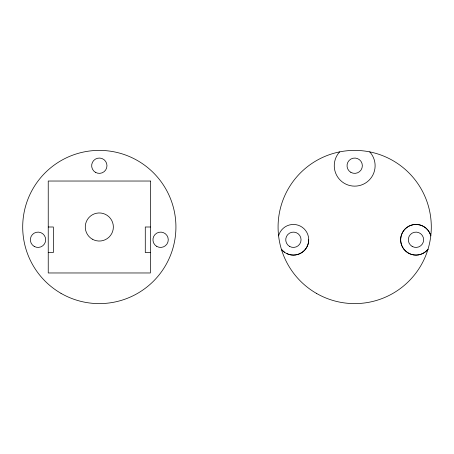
<?xml version="1.0" encoding="UTF-8"?>
<svg xmlns="http://www.w3.org/2000/svg" width="454" height="454" viewBox="0 0 454 454"><rect width="100%" height="100%" fill="white"/><g stroke="black" fill="none" stroke-linecap="round" stroke-linejoin="round"><path stroke-width="0.68" d="M48.237 227L53.345 227L53.345 252.537L48.237 252.537M150.387 227L145.28 227L145.28 252.537L150.387 252.537M369.721 151.874A20.43 20.43 0 0 1 368.932 180.357A20.43 20.43 0 0 1 340.443 180.357A20.43 20.43 0 0 1 339.654 151.874M278.586 235.842A15.322 15.322 0 0 1 300.378 226.132A15.322 15.322 0 0 1 305.247 249.484A15.322 15.322 0 0 1 281.389 249.286A15.322 15.322 0 0 0 284.664 252.362M308.72 239.769A15.322 15.322 0 0 1 286.973 253.678M150.387 181.032L48.237 181.032L48.237 272.968L150.387 272.968L150.387 181.032M61.006 293.346A76.612 76.612 0 0 0 175.925 227A76.612 76.612 0 0 0 61.006 160.654A76.612 76.612 0 0 0 61.006 293.346M92.287 239.162A14.046 14.046 0 0 0 113.358 227A14.046 14.046 0 0 0 92.287 214.838A14.046 14.046 0 0 0 92.287 239.162M156.772 246.403A7.661 7.661 0 0 0 168.264 239.769A7.661 7.661 0 0 0 156.772 233.135A7.661 7.661 0 0 0 156.772 246.403M34.192 246.403A7.661 7.661 0 0 0 45.684 239.769A7.661 7.661 0 0 0 34.192 233.135A7.661 7.661 0 0 0 34.192 246.403M95.482 172.344A7.661 7.661 0 0 0 106.974 165.71A7.661 7.661 0 0 0 95.482 159.076A7.661 7.661 0 0 0 95.482 172.344M316.381 293.346A76.612 76.612 0 0 0 431.3 227A76.612 76.612 0 0 0 316.381 160.654A76.612 76.612 0 0 0 316.381 293.346M404.128 249.484A15.322 15.322 0 0 0 427.986 249.286A15.322 15.322 0 0 1 404.128 249.484A15.322 15.322 0 0 1 408.997 226.132A15.322 15.322 0 0 1 430.789 235.842A15.322 15.322 0 0 0 408.997 226.132A15.322 15.322 0 0 0 404.128 249.484M350.857 172.344A7.661 7.661 0 0 0 362.349 165.71A7.661 7.661 0 0 0 350.857 159.076A7.661 7.661 0 0 0 350.857 172.344M412.147 246.403A7.661 7.661 0 0 0 423.639 239.769A7.661 7.661 0 0 0 412.147 233.135A7.661 7.661 0 0 0 412.147 246.403M289.567 246.403A7.661 7.661 0 0 0 301.059 239.769A7.661 7.661 0 0 0 289.567 233.135A7.661 7.661 0 0 0 289.567 246.403"/></g></svg>
